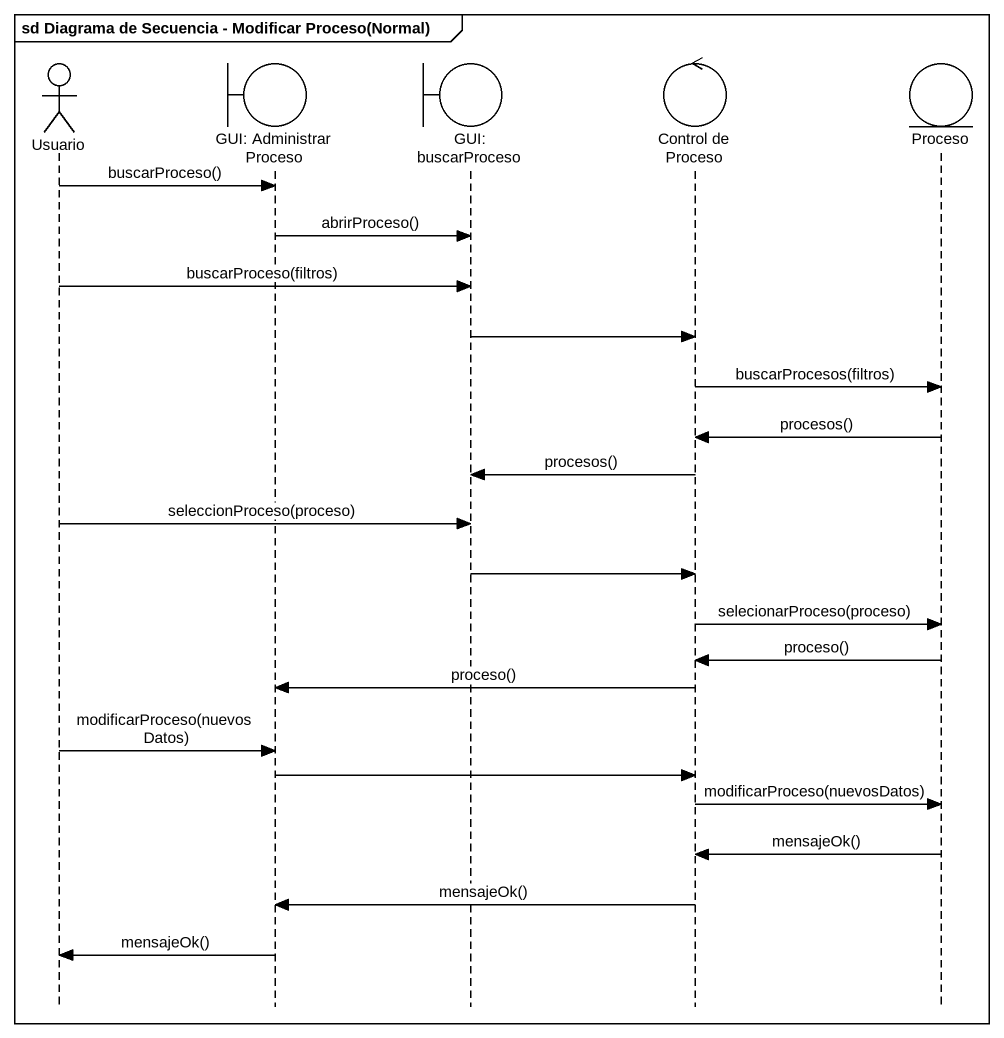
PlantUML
@startuml
mainframe sd Diagrama de Secuencia - Modificar Proceso(Normal)
hide footbox
actor Usuario
boundary "GUI: Administrar Proceso" as GUI_Administrar_Proceso
boundary "GUI: buscarProceso" as GUI_buscarProceso
control "Control de Proceso" as Control_de_Proceso
entity Proceso

Usuario -> GUI_Administrar_Proceso : buscarProceso()
GUI_Administrar_Proceso -> GUI_buscarProceso : abrirProceso()
Usuario -> GUI_buscarProceso : buscarProceso(filtros)
GUI_buscarProceso -> Control_de_Proceso
Control_de_Proceso -> Proceso : buscarProcesos(filtros)
Proceso -> Control_de_Proceso : procesos()
Control_de_Proceso -> GUI_buscarProceso : procesos()
Usuario -> GUI_buscarProceso : seleccionProceso(proceso)
GUI_buscarProceso -> Control_de_Proceso
Control_de_Proceso -> Proceso : selecionarProceso(proceso)
Proceso -> Control_de_Proceso : proceso()
Control_de_Proceso -> GUI_Administrar_Proceso : proceso()
Usuario -> GUI_Administrar_Proceso : modificarProceso(nuevosDatos)
GUI_Administrar_Proceso -> Control_de_Proceso
Control_de_Proceso -> Proceso : modificarProceso(nuevosDatos)
Proceso -> Control_de_Proceso : mensajeOk()
Control_de_Proceso -> GUI_Administrar_Proceso : mensajeOk()
GUI_Administrar_Proceso -> Usuario : mensajeOk()
@enduml
